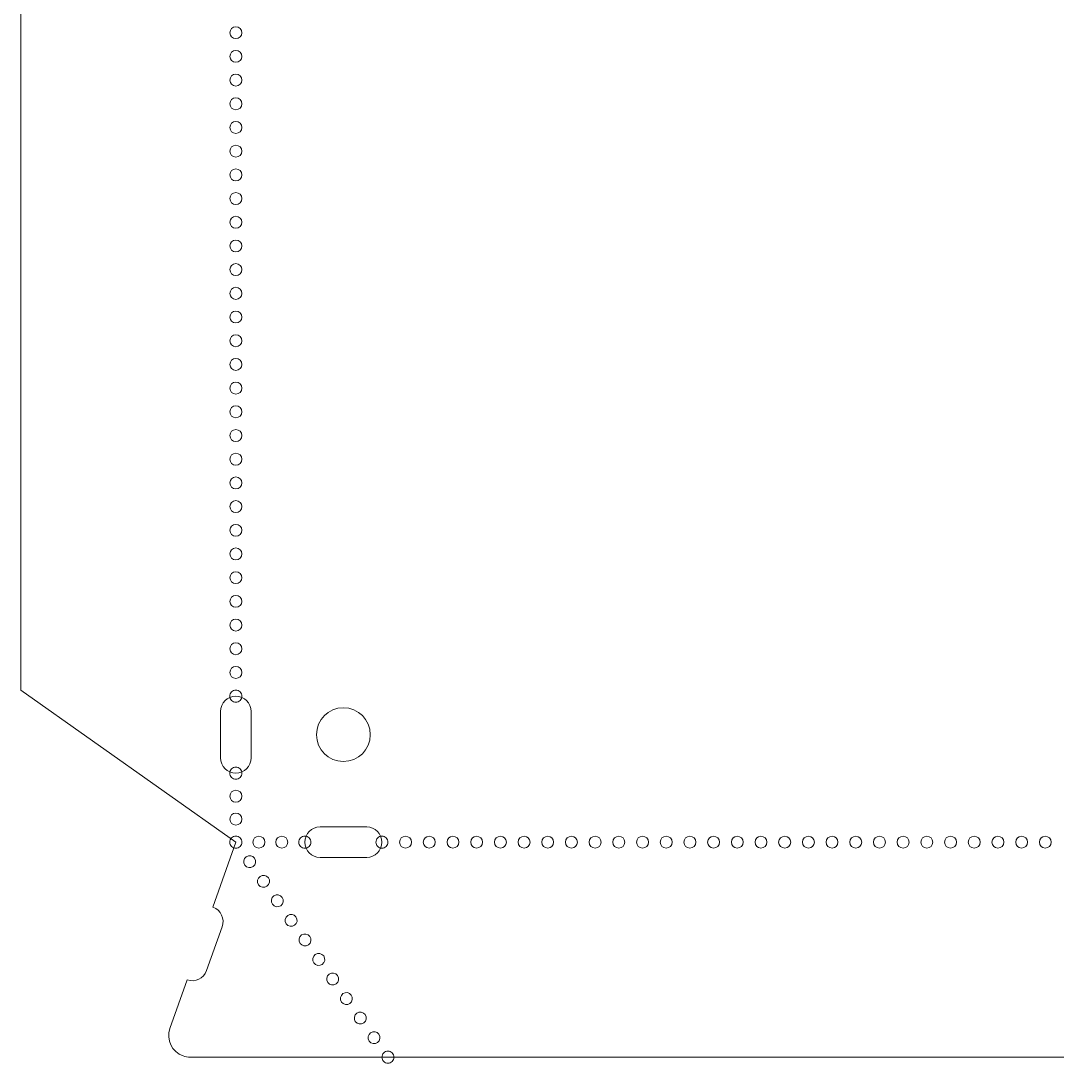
# Model space of a CAD drawing. Header units: inches. Extents: x -17 to 232, y 15 to 264.
# Drawn here: x -15.9 to 106.6, y 15.2 to 138.3 of the extents above; entities that cross this region are included whole.
import ezdxf

# ---------------------------------------------------------------- set-up
doc = ezdxf.new("R2010")
doc.units = ezdxf.units.IN
doc.header["$MEASUREMENT"] = 0
doc.layers.add('Fold cuts', color=7, linetype='Continuous')
doc.layers.add('Outline cut', color=7, linetype='Continuous')

# ---------------------------------------------------------------- blocks, each defined once
blk = doc.blocks.new('block 8')
at = {"layer": 'Outline cut', "lineweight": 0}
blk.add_open_spline([(25.4, 53.97), (25.4, 55.73), (23.98, 57.15), (22.22, 57.15), (20.47, 57.15), (19.05, 55.73), (19.05, 53.97), (19.05, 52.22), (20.47, 50.8), (22.22, 50.8), (23.98, 50.8), (25.4, 52.22), (25.4, 53.97), (25.4, 53.97), (25.4, 53.97), (25.4, 53.97)], degree=3, knots=[0, 0, 0, 0, 1, 1, 1, 2, 2, 2, 3, 3, 3, 4, 4, 4, 5, 5, 5, 5], dxfattribs=at)
blk = doc.blocks.new('block 27')
at = {"layer": 'Outline cut', "lineweight": 0}
blk.add_open_spline([(3.77, 25.01), (4.71, 24.68), (5.74, 25.17), (6.07, 26.11)], degree=3, dxfattribs=at)
blk = doc.blocks.new('block 28')
at = {"layer": 'Outline cut', "lineweight": 0}
blk.add_open_spline([(7.91, 31.29), (8.24, 32.23), (7.75, 33.26), (6.81, 33.59)], degree=3, dxfattribs=at)
blk = doc.blocks.new('block 29')
at = {"layer": 'Outline cut', "lineweight": 0}
blk.add_open_spline([(7.72, 51.23), (7.72, 50.23), (8.53, 49.43), (9.52, 49.43), (10.52, 49.43), (11.33, 50.23), (11.33, 51.23)], degree=3, knots=[0, 0, 0, 0, 1, 1, 1, 2, 2, 2, 2], dxfattribs=at)
blk = doc.blocks.new('block 30')
at = {"layer": 'Outline cut', "lineweight": 0}
blk.add_open_spline([(11.33, 56.72), (11.33, 57.72), (10.52, 58.52), (9.52, 58.52), (8.53, 58.52), (7.72, 57.72), (7.72, 56.72)], degree=3, knots=[0, 0, 0, 0, 1, 1, 1, 2, 2, 2, 2], dxfattribs=at)
blk = doc.blocks.new('block 31')
at = {"layer": 'Outline cut', "lineweight": 0}
blk.add_open_spline([(19.47, 43.08), (18.48, 43.08), (17.68, 42.27), (17.68, 41.27), (17.68, 40.28), (18.48, 39.47), (19.47, 39.47)], degree=3, knots=[0, 0, 0, 0, 1, 1, 1, 2, 2, 2, 2], dxfattribs=at)
blk = doc.blocks.new('block 32')
at = {"layer": 'Outline cut', "lineweight": 0}
blk.add_open_spline([(24.98, 39.47), (25.97, 39.47), (26.77, 40.28), (26.77, 41.27), (26.77, 42.27), (25.97, 43.08), (24.98, 43.08)], degree=3, knots=[0, 0, 0, 0, 1, 1, 1, 2, 2, 2, 2], dxfattribs=at)
blk = doc.blocks.new('block 33')
at = {"layer": 'Outline cut', "lineweight": 0}
blk.add_open_spline([(1.74, 19.26), (1.27, 17.94), (1.97, 16.49), (3.29, 16.02), (3.56, 15.92), (3.85, 15.87), (4.14, 15.87)], degree=3, knots=[0, 0, 0, 0, 1, 1, 1, 2, 2, 2, 2], dxfattribs=at)
blk = doc.blocks.new('block 36')
at = {"layer": 'Outline cut', "lineweight": 0}
blk.add_lwpolyline([(-15.87, 220.16), (-15.87, 59.24)], dxfattribs=at)
blk = doc.blocks.new('block 37')
at = {"layer": 'Outline cut', "lineweight": 0}
blk.add_lwpolyline([(-15.87, 59.24), (9.52, 41.27)], dxfattribs=at)
blk = doc.blocks.new('block 38')
at = {"layer": 'Outline cut', "lineweight": 0}
blk.add_lwpolyline([(27.49, 15.87), (188.41, 15.87)], dxfattribs=at)
blk = doc.blocks.new('block 51')
at = {"layer": 'Outline cut', "lineweight": 0}
blk.add_lwpolyline([(27.49, 15.87), (4.14, 15.87)], dxfattribs=at)
blk = doc.blocks.new('block 53')
at = {"layer": 'Outline cut', "lineweight": 0}
blk.add_lwpolyline([(1.74, 19.26), (3.77, 25.01)], dxfattribs=at)
blk = doc.blocks.new('block 59')
at = {"layer": 'Outline cut', "lineweight": 0}
blk.add_lwpolyline([(6.81, 33.59), (9.52, 41.27)], dxfattribs=at)
blk = doc.blocks.new('block 70')
at = {"layer": 'Outline cut', "lineweight": 0}
blk.add_lwpolyline([(6.07, 26.11), (7.91, 31.29)], dxfattribs=at)
blk = doc.blocks.new('block 71')
at = {"layer": 'Outline cut', "lineweight": 0}
blk.add_lwpolyline([(7.72, 51.23), (7.72, 56.72)], dxfattribs=at)
blk = doc.blocks.new('block 72')
at = {"layer": 'Outline cut', "lineweight": 0}
blk.add_lwpolyline([(11.33, 51.23), (11.33, 56.72)], dxfattribs=at)
blk = doc.blocks.new('block 73')
at = {"layer": 'Outline cut', "lineweight": 0}
blk.add_lwpolyline([(19.47, 43.08), (24.98, 43.08)], dxfattribs=at)
blk = doc.blocks.new('block 74')
at = {"layer": 'Outline cut', "lineweight": 0}
blk.add_lwpolyline([(19.47, 39.47), (24.98, 39.47)], dxfattribs=at)
blk = doc.blocks.new('block 77')
at = {"layer": 'Fold cuts', "lineweight": 0}
for points, knots in [([(10.23, 136.9), (10.23, 136.9), (10.23, 136.9), (10.23, 136.9), (10.23, 137.29), (9.91, 137.61), (9.52, 137.61), (9.14, 137.61), (8.82, 137.29), (8.82, 136.9), (8.82, 136.51), (9.14, 136.2), (9.52, 136.2), (9.91, 136.2), (10.23, 136.51), (10.23, 136.9)], [0, 0, 0, 0, 1, 1, 1, 2, 2, 2, 3, 3, 3, 4, 4, 4, 5, 5, 5, 5]), ([(10.23, 134.1), (10.23, 134.1), (10.23, 134.1), (10.23, 134.1), (10.23, 134.49), (9.91, 134.81), (9.52, 134.81), (9.14, 134.81), (8.82, 134.49), (8.82, 134.1), (8.82, 133.71), (9.14, 133.4), (9.52, 133.4), (9.91, 133.4), (10.23, 133.71), (10.23, 134.1)], [0, 0, 0, 0, 1, 1, 1, 2, 2, 2, 3, 3, 3, 4, 4, 4, 5, 5, 5, 5]), ([(10.23, 131.3), (10.23, 131.3), (10.23, 131.3), (10.23, 131.3), (10.23, 131.69), (9.91, 132.01), (9.52, 132.01), (9.14, 132.01), (8.82, 131.69), (8.82, 131.3), (8.82, 130.91), (9.14, 130.6), (9.52, 130.6), (9.91, 130.6), (10.23, 130.91), (10.23, 131.3)], [0, 0, 0, 0, 1, 1, 1, 2, 2, 2, 3, 3, 3, 4, 4, 4, 5, 5, 5, 5]), ([(10.23, 128.5), (10.23, 128.5), (10.23, 128.5), (10.23, 128.5), (10.23, 128.89), (9.91, 129.21), (9.52, 129.21), (9.14, 129.21), (8.82, 128.89), (8.82, 128.5), (8.82, 128.11), (9.14, 127.8), (9.52, 127.8), (9.91, 127.8), (10.23, 128.11), (10.23, 128.5)], [0, 0, 0, 0, 1, 1, 1, 2, 2, 2, 3, 3, 3, 4, 4, 4, 5, 5, 5, 5]), ([(10.23, 125.7), (10.23, 125.7), (10.23, 125.7), (10.23, 125.7), (10.23, 126.09), (9.91, 126.41), (9.52, 126.41), (9.14, 126.41), (8.82, 126.09), (8.82, 125.7), (8.82, 125.31), (9.14, 125), (9.52, 125), (9.91, 125), (10.23, 125.31), (10.23, 125.7)], [0, 0, 0, 0, 1, 1, 1, 2, 2, 2, 3, 3, 3, 4, 4, 4, 5, 5, 5, 5]), ([(10.23, 122.91), (10.23, 122.91), (10.23, 122.91), (10.23, 122.91), (10.23, 123.29), (9.91, 123.61), (9.52, 123.61), (9.14, 123.61), (8.82, 123.29), (8.82, 122.91), (8.82, 122.52), (9.14, 122.2), (9.52, 122.2), (9.91, 122.2), (10.23, 122.52), (10.23, 122.91)], [0, 0, 0, 0, 1, 1, 1, 2, 2, 2, 3, 3, 3, 4, 4, 4, 5, 5, 5, 5]), ([(10.23, 120.11), (10.23, 120.11), (10.23, 120.11), (10.23, 120.11), (10.23, 120.5), (9.91, 120.81), (9.52, 120.81), (9.14, 120.81), (8.82, 120.5), (8.82, 120.11), (8.82, 119.72), (9.14, 119.4), (9.52, 119.4), (9.91, 119.4), (10.23, 119.72), (10.23, 120.11)], [0, 0, 0, 0, 1, 1, 1, 2, 2, 2, 3, 3, 3, 4, 4, 4, 5, 5, 5, 5]), ([(10.23, 117.31), (10.23, 117.31), (10.23, 117.31), (10.23, 117.31), (10.23, 117.7), (9.91, 118.01), (9.52, 118.01), (9.14, 118.01), (8.82, 117.7), (8.82, 117.31), (8.82, 116.92), (9.14, 116.6), (9.52, 116.6), (9.91, 116.6), (10.23, 116.92), (10.23, 117.31)], [0, 0, 0, 0, 1, 1, 1, 2, 2, 2, 3, 3, 3, 4, 4, 4, 5, 5, 5, 5]), ([(10.23, 114.51), (10.23, 114.51), (10.23, 114.51), (10.23, 114.51), (10.23, 114.9), (9.91, 115.21), (9.52, 115.21), (9.14, 115.21), (8.82, 114.9), (8.82, 114.51), (8.82, 114.12), (9.14, 113.8), (9.52, 113.8), (9.91, 113.8), (10.23, 114.12), (10.23, 114.51)], [0, 0, 0, 0, 1, 1, 1, 2, 2, 2, 3, 3, 3, 4, 4, 4, 5, 5, 5, 5]), ([(10.23, 111.71), (10.23, 111.71), (10.23, 111.71), (10.23, 111.71), (10.23, 112.1), (9.91, 112.41), (9.52, 112.41), (9.14, 112.41), (8.82, 112.1), (8.82, 111.71), (8.82, 111.32), (9.14, 111), (9.52, 111), (9.91, 111), (10.23, 111.32), (10.23, 111.71)], [0, 0, 0, 0, 1, 1, 1, 2, 2, 2, 3, 3, 3, 4, 4, 4, 5, 5, 5, 5]), ([(10.23, 108.91), (10.23, 108.91), (10.23, 108.91), (10.23, 108.91), (10.23, 109.3), (9.91, 109.62), (9.52, 109.62), (9.14, 109.62), (8.82, 109.3), (8.82, 108.91), (8.82, 108.52), (9.14, 108.2), (9.52, 108.2), (9.91, 108.2), (10.23, 108.52), (10.23, 108.91)], [0, 0, 0, 0, 1, 1, 1, 2, 2, 2, 3, 3, 3, 4, 4, 4, 5, 5, 5, 5]), ([(10.23, 106.11), (10.23, 106.11), (10.23, 106.11), (10.23, 106.11), (10.23, 106.5), (9.91, 106.82), (9.52, 106.82), (9.14, 106.82), (8.82, 106.5), (8.82, 106.11), (8.82, 105.72), (9.14, 105.4), (9.52, 105.4), (9.91, 105.4), (10.23, 105.72), (10.23, 106.11)], [0, 0, 0, 0, 1, 1, 1, 2, 2, 2, 3, 3, 3, 4, 4, 4, 5, 5, 5, 5]), ([(10.23, 103.31), (10.23, 103.31), (10.23, 103.31), (10.23, 103.31), (10.23, 103.7), (9.91, 104.02), (9.52, 104.02), (9.14, 104.02), (8.82, 103.7), (8.82, 103.31), (8.82, 102.92), (9.14, 102.61), (9.52, 102.61), (9.91, 102.61), (10.23, 102.92), (10.23, 103.31)], [0, 0, 0, 0, 1, 1, 1, 2, 2, 2, 3, 3, 3, 4, 4, 4, 5, 5, 5, 5]), ([(10.23, 100.51), (10.23, 100.51), (10.23, 100.51), (10.23, 100.51), (10.23, 100.9), (9.91, 101.22), (9.52, 101.22), (9.14, 101.22), (8.82, 100.9), (8.82, 100.51), (8.82, 100.12), (9.14, 99.81), (9.52, 99.81), (9.91, 99.81), (10.23, 100.12), (10.23, 100.51)], [0, 0, 0, 0, 1, 1, 1, 2, 2, 2, 3, 3, 3, 4, 4, 4, 5, 5, 5, 5]), ([(10.23, 97.71), (10.23, 97.71), (10.23, 97.71), (10.23, 97.71), (10.23, 98.1), (9.91, 98.42), (9.52, 98.42), (9.14, 98.42), (8.82, 98.1), (8.82, 97.71), (8.82, 97.32), (9.14, 97.01), (9.52, 97.01), (9.91, 97.01), (10.23, 97.32), (10.23, 97.71)], [0, 0, 0, 0, 1, 1, 1, 2, 2, 2, 3, 3, 3, 4, 4, 4, 5, 5, 5, 5]), ([(10.23, 94.91), (10.23, 94.91), (10.23, 94.91), (10.23, 94.91), (10.23, 95.3), (9.91, 95.62), (9.52, 95.62), (9.14, 95.62), (8.82, 95.3), (8.82, 94.91), (8.82, 94.52), (9.14, 94.21), (9.52, 94.21), (9.91, 94.21), (10.23, 94.52), (10.23, 94.91)], [0, 0, 0, 0, 1, 1, 1, 2, 2, 2, 3, 3, 3, 4, 4, 4, 5, 5, 5, 5]), ([(10.23, 92.11), (10.23, 92.11), (10.23, 92.11), (10.23, 92.11), (10.23, 92.5), (9.91, 92.82), (9.52, 92.82), (9.14, 92.82), (8.82, 92.5), (8.82, 92.11), (8.82, 91.72), (9.14, 91.41), (9.52, 91.41), (9.91, 91.41), (10.23, 91.72), (10.23, 92.11)], [0, 0, 0, 0, 1, 1, 1, 2, 2, 2, 3, 3, 3, 4, 4, 4, 5, 5, 5, 5]), ([(10.23, 89.32), (10.23, 89.32), (10.23, 89.32), (10.23, 89.32), (10.23, 89.71), (9.91, 90.02), (9.52, 90.02), (9.14, 90.02), (8.82, 89.71), (8.82, 89.32), (8.82, 88.93), (9.14, 88.61), (9.52, 88.61), (9.91, 88.61), (10.23, 88.93), (10.23, 89.32)], [0, 0, 0, 0, 1, 1, 1, 2, 2, 2, 3, 3, 3, 4, 4, 4, 5, 5, 5, 5]), ([(10.23, 86.52), (10.23, 86.52), (10.23, 86.52), (10.23, 86.52), (10.23, 86.91), (9.91, 87.22), (9.52, 87.22), (9.14, 87.22), (8.82, 86.91), (8.82, 86.52), (8.82, 86.13), (9.14, 85.81), (9.52, 85.81), (9.91, 85.81), (10.23, 86.13), (10.23, 86.52)], [0, 0, 0, 0, 1, 1, 1, 2, 2, 2, 3, 3, 3, 4, 4, 4, 5, 5, 5, 5]), ([(10.23, 83.72), (10.23, 83.72), (10.23, 83.72), (10.23, 83.72), (10.23, 84.11), (9.91, 84.42), (9.52, 84.42), (9.14, 84.42), (8.82, 84.11), (8.82, 83.72), (8.82, 83.33), (9.14, 83.01), (9.52, 83.01), (9.91, 83.01), (10.23, 83.33), (10.23, 83.72)], [0, 0, 0, 0, 1, 1, 1, 2, 2, 2, 3, 3, 3, 4, 4, 4, 5, 5, 5, 5]), ([(10.23, 80.92), (10.23, 80.92), (10.23, 80.92), (10.23, 80.92), (10.23, 81.31), (9.91, 81.62), (9.52, 81.62), (9.14, 81.62), (8.82, 81.31), (8.82, 80.92), (8.82, 80.53), (9.14, 80.21), (9.52, 80.21), (9.91, 80.21), (10.23, 80.53), (10.23, 80.92)], [0, 0, 0, 0, 1, 1, 1, 2, 2, 2, 3, 3, 3, 4, 4, 4, 5, 5, 5, 5]), ([(10.23, 78.12), (10.23, 78.12), (10.23, 78.12), (10.23, 78.12), (10.23, 78.51), (9.91, 78.82), (9.52, 78.82), (9.14, 78.82), (8.82, 78.51), (8.82, 78.12), (8.82, 77.73), (9.14, 77.41), (9.52, 77.41), (9.91, 77.41), (10.23, 77.73), (10.23, 78.12)], [0, 0, 0, 0, 1, 1, 1, 2, 2, 2, 3, 3, 3, 4, 4, 4, 5, 5, 5, 5]), ([(10.23, 75.32), (10.23, 75.32), (10.23, 75.32), (10.23, 75.32), (10.23, 75.71), (9.91, 76.03), (9.52, 76.03), (9.14, 76.03), (8.82, 75.71), (8.82, 75.32), (8.82, 74.93), (9.14, 74.61), (9.52, 74.61), (9.91, 74.61), (10.23, 74.93), (10.23, 75.32)], [0, 0, 0, 0, 1, 1, 1, 2, 2, 2, 3, 3, 3, 4, 4, 4, 5, 5, 5, 5]), ([(10.23, 72.52), (10.23, 72.52), (10.23, 72.52), (10.23, 72.52), (10.23, 72.91), (9.91, 73.23), (9.52, 73.23), (9.14, 73.23), (8.82, 72.91), (8.82, 72.52), (8.82, 72.13), (9.14, 71.82), (9.52, 71.82), (9.91, 71.82), (10.23, 72.13), (10.23, 72.52)], [0, 0, 0, 0, 1, 1, 1, 2, 2, 2, 3, 3, 3, 4, 4, 4, 5, 5, 5, 5]), ([(10.23, 69.72), (10.23, 69.72), (10.23, 69.72), (10.23, 69.72), (10.23, 70.11), (9.91, 70.43), (9.52, 70.43), (9.14, 70.43), (8.82, 70.11), (8.82, 69.72), (8.82, 69.33), (9.14, 69.02), (9.52, 69.02), (9.91, 69.02), (10.23, 69.33), (10.23, 69.72)], [0, 0, 0, 0, 1, 1, 1, 2, 2, 2, 3, 3, 3, 4, 4, 4, 5, 5, 5, 5]), ([(10.23, 66.92), (10.23, 66.92), (10.23, 66.92), (10.23, 66.92), (10.23, 67.31), (9.91, 67.63), (9.52, 67.63), (9.14, 67.63), (8.82, 67.31), (8.82, 66.92), (8.82, 66.53), (9.14, 66.22), (9.52, 66.22), (9.91, 66.22), (10.23, 66.53), (10.23, 66.92)], [0, 0, 0, 0, 1, 1, 1, 2, 2, 2, 3, 3, 3, 4, 4, 4, 5, 5, 5, 5]), ([(10.23, 64.12), (10.23, 64.12), (10.23, 64.12), (10.23, 64.12), (10.23, 64.51), (9.91, 64.83), (9.52, 64.83), (9.14, 64.83), (8.82, 64.51), (8.82, 64.12), (8.82, 63.73), (9.14, 63.42), (9.52, 63.42), (9.91, 63.42), (10.23, 63.73), (10.23, 64.12)], [0, 0, 0, 0, 1, 1, 1, 2, 2, 2, 3, 3, 3, 4, 4, 4, 5, 5, 5, 5]), ([(10.23, 61.32), (10.23, 61.32), (10.23, 61.32), (10.23, 61.32), (10.23, 61.71), (9.91, 62.03), (9.52, 62.03), (9.14, 62.03), (8.82, 61.71), (8.82, 61.32), (8.82, 60.93), (9.14, 60.62), (9.52, 60.62), (9.91, 60.62), (10.23, 60.93), (10.23, 61.32)], [0, 0, 0, 0, 1, 1, 1, 2, 2, 2, 3, 3, 3, 4, 4, 4, 5, 5, 5, 5]), ([(9.52, 57.82), (9.71, 57.82), (9.89, 57.89), (10.02, 58.03), (10.16, 58.16), (10.23, 58.34), (10.23, 58.52), (10.23, 58.71), (10.16, 58.89), (10.02, 59.02), (9.89, 59.16), (9.71, 59.23), (9.52, 59.23), (9.34, 59.23), (9.16, 59.16), (9.03, 59.02), (8.89, 58.89), (8.82, 58.71), (8.82, 58.52), (8.82, 58.34), (8.89, 58.16), (9.03, 58.03), (9.16, 57.89), (9.34, 57.82), (9.52, 57.82)], [0, 0, 0, 0, 1, 1, 1, 2, 2, 2, 3, 3, 3, 4, 4, 4, 5, 5, 5, 6, 6, 6, 7, 7, 7, 8, 8, 8, 8]), ([(9.52, 48.72), (9.71, 48.72), (9.89, 48.79), (10.02, 48.93), (10.16, 49.06), (10.23, 49.24), (10.23, 49.43), (10.23, 49.61), (10.16, 49.79), (10.02, 49.92), (9.89, 50.06), (9.71, 50.13), (9.52, 50.13), (9.34, 50.13), (9.16, 50.06), (9.03, 49.92), (8.89, 49.79), (8.82, 49.61), (8.82, 49.43), (8.82, 49.24), (8.89, 49.06), (9.03, 48.93), (9.16, 48.79), (9.34, 48.72), (9.52, 48.72)], [0, 0, 0, 0, 1, 1, 1, 2, 2, 2, 3, 3, 3, 4, 4, 4, 5, 5, 5, 6, 6, 6, 7, 7, 7, 8, 8, 8, 8]), ([(10.23, 46.71), (10.23, 46.71), (10.23, 46.71), (10.23, 46.71), (10.23, 47.1), (9.91, 47.41), (9.52, 47.41), (9.14, 47.41), (8.82, 47.1), (8.82, 46.71), (8.82, 46.32), (9.14, 46), (9.52, 46), (9.91, 46), (10.23, 46.32), (10.23, 46.71)], [0, 0, 0, 0, 1, 1, 1, 2, 2, 2, 3, 3, 3, 4, 4, 4, 5, 5, 5, 5]), ([(10.23, 43.99), (10.23, 43.99), (10.23, 43.99), (10.23, 43.99), (10.23, 44.38), (9.91, 44.7), (9.52, 44.7), (9.14, 44.7), (8.82, 44.38), (8.82, 43.99), (8.82, 43.6), (9.14, 43.29), (9.52, 43.29), (9.91, 43.29), (10.23, 43.6), (10.23, 43.99)], [0, 0, 0, 0, 1, 1, 1, 2, 2, 2, 3, 3, 3, 4, 4, 4, 5, 5, 5, 5]), ([(9.52, 40.57), (9.71, 40.57), (9.89, 40.64), (10.02, 40.78), (10.16, 40.91), (10.23, 41.09), (10.23, 41.27), (10.23, 41.46), (10.16, 41.64), (10.02, 41.77), (9.89, 41.91), (9.71, 41.98), (9.52, 41.98), (9.34, 41.98), (9.16, 41.91), (9.03, 41.77), (8.89, 41.64), (8.82, 41.46), (8.82, 41.27), (8.82, 41.09), (8.89, 40.91), (9.03, 40.78), (9.16, 40.64), (9.34, 40.57), (9.52, 40.57)], [0, 0, 0, 0, 1, 1, 1, 2, 2, 2, 3, 3, 3, 4, 4, 4, 5, 5, 5, 6, 6, 6, 7, 7, 7, 8, 8, 8, 8]), ([(12.24, 40.57), (12.24, 40.57), (12.24, 40.57), (12.24, 40.57), (12.63, 40.57), (12.95, 40.89), (12.95, 41.27), (12.95, 41.66), (12.63, 41.98), (12.24, 41.98), (11.85, 41.98), (11.54, 41.66), (11.54, 41.27), (11.54, 40.89), (11.85, 40.57), (12.24, 40.57)], [0, 0, 0, 0, 1, 1, 1, 2, 2, 2, 3, 3, 3, 4, 4, 4, 5, 5, 5, 5]), ([(14.96, 40.57), (14.96, 40.57), (14.96, 40.57), (14.96, 40.57), (15.35, 40.57), (15.66, 40.89), (15.66, 41.27), (15.66, 41.66), (15.35, 41.98), (14.96, 41.98), (14.57, 41.98), (14.25, 41.66), (14.25, 41.27), (14.25, 40.89), (14.57, 40.57), (14.96, 40.57)], [0, 0, 0, 0, 1, 1, 1, 2, 2, 2, 3, 3, 3, 4, 4, 4, 5, 5, 5, 5]), ([(17.68, 40.57), (17.86, 40.57), (18.04, 40.64), (18.17, 40.78), (18.31, 40.91), (18.38, 41.09), (18.38, 41.27), (18.38, 41.46), (18.31, 41.64), (18.17, 41.77), (18.04, 41.91), (17.86, 41.98), (17.68, 41.98), (17.49, 41.98), (17.31, 41.91), (17.18, 41.77), (17.04, 41.64), (16.97, 41.46), (16.97, 41.27), (16.97, 41.09), (17.04, 40.91), (17.18, 40.78), (17.31, 40.64), (17.49, 40.57), (17.68, 40.57)], [0, 0, 0, 0, 1, 1, 1, 2, 2, 2, 3, 3, 3, 4, 4, 4, 5, 5, 5, 6, 6, 6, 7, 7, 7, 8, 8, 8, 8]), ([(26.77, 40.57), (26.96, 40.57), (27.14, 40.64), (27.27, 40.78), (27.41, 40.91), (27.48, 41.09), (27.48, 41.27), (27.48, 41.46), (27.41, 41.64), (27.27, 41.77), (27.14, 41.91), (26.96, 41.98), (26.77, 41.98), (26.59, 41.98), (26.41, 41.91), (26.28, 41.77), (26.14, 41.64), (26.07, 41.46), (26.07, 41.27), (26.07, 41.09), (26.14, 40.91), (26.28, 40.78), (26.41, 40.64), (26.59, 40.57), (26.77, 40.57)], [0, 0, 0, 0, 1, 1, 1, 2, 2, 2, 3, 3, 3, 4, 4, 4, 5, 5, 5, 6, 6, 6, 7, 7, 7, 8, 8, 8, 8]), ([(29.57, 40.57), (29.57, 40.57), (29.57, 40.57), (29.57, 40.57), (29.96, 40.57), (30.28, 40.89), (30.28, 41.27), (30.28, 41.66), (29.96, 41.98), (29.57, 41.98), (29.18, 41.98), (28.87, 41.66), (28.87, 41.27), (28.87, 40.89), (29.18, 40.57), (29.57, 40.57)], [0, 0, 0, 0, 1, 1, 1, 2, 2, 2, 3, 3, 3, 4, 4, 4, 5, 5, 5, 5]), ([(32.37, 40.57), (32.37, 40.57), (32.37, 40.57), (32.37, 40.57), (32.76, 40.57), (33.08, 40.89), (33.08, 41.27), (33.08, 41.66), (32.76, 41.98), (32.37, 41.98), (31.98, 41.98), (31.67, 41.66), (31.67, 41.27), (31.67, 40.89), (31.98, 40.57), (32.37, 40.57)], [0, 0, 0, 0, 1, 1, 1, 2, 2, 2, 3, 3, 3, 4, 4, 4, 5, 5, 5, 5]), ([(35.17, 40.57), (35.17, 40.57), (35.17, 40.57), (35.17, 40.57), (35.56, 40.57), (35.88, 40.89), (35.88, 41.27), (35.88, 41.66), (35.56, 41.98), (35.17, 41.98), (34.78, 41.98), (34.47, 41.66), (34.47, 41.27), (34.47, 40.89), (34.78, 40.57), (35.17, 40.57)], [0, 0, 0, 0, 1, 1, 1, 2, 2, 2, 3, 3, 3, 4, 4, 4, 5, 5, 5, 5]), ([(37.97, 40.57), (37.97, 40.57), (37.97, 40.57), (37.97, 40.57), (38.36, 40.57), (38.68, 40.89), (38.68, 41.27), (38.68, 41.66), (38.36, 41.98), (37.97, 41.98), (37.58, 41.98), (37.27, 41.66), (37.27, 41.27), (37.27, 40.89), (37.58, 40.57), (37.97, 40.57)], [0, 0, 0, 0, 1, 1, 1, 2, 2, 2, 3, 3, 3, 4, 4, 4, 5, 5, 5, 5]), ([(40.77, 40.57), (40.77, 40.57), (40.77, 40.57), (40.77, 40.57), (41.16, 40.57), (41.48, 40.89), (41.48, 41.27), (41.48, 41.66), (41.16, 41.98), (40.77, 41.98), (40.38, 41.98), (40.07, 41.66), (40.07, 41.27), (40.07, 40.89), (40.38, 40.57), (40.77, 40.57)], [0, 0, 0, 0, 1, 1, 1, 2, 2, 2, 3, 3, 3, 4, 4, 4, 5, 5, 5, 5]), ([(43.57, 40.57), (43.57, 40.57), (43.57, 40.57), (43.57, 40.57), (43.96, 40.57), (44.28, 40.89), (44.28, 41.27), (44.28, 41.66), (43.96, 41.98), (43.57, 41.98), (43.18, 41.98), (42.86, 41.66), (42.86, 41.27), (42.86, 40.89), (43.18, 40.57), (43.57, 40.57)], [0, 0, 0, 0, 1, 1, 1, 2, 2, 2, 3, 3, 3, 4, 4, 4, 5, 5, 5, 5]), ([(46.37, 40.57), (46.37, 40.57), (46.37, 40.57), (46.37, 40.57), (46.76, 40.57), (47.07, 40.89), (47.07, 41.27), (47.07, 41.66), (46.76, 41.98), (46.37, 41.98), (45.98, 41.98), (45.66, 41.66), (45.66, 41.27), (45.66, 40.89), (45.98, 40.57), (46.37, 40.57)], [0, 0, 0, 0, 1, 1, 1, 2, 2, 2, 3, 3, 3, 4, 4, 4, 5, 5, 5, 5]), ([(49.17, 40.57), (49.17, 40.57), (49.17, 40.57), (49.17, 40.57), (49.56, 40.57), (49.87, 40.89), (49.87, 41.27), (49.87, 41.66), (49.56, 41.98), (49.17, 41.98), (48.78, 41.98), (48.46, 41.66), (48.46, 41.27), (48.46, 40.89), (48.78, 40.57), (49.17, 40.57)], [0, 0, 0, 0, 1, 1, 1, 2, 2, 2, 3, 3, 3, 4, 4, 4, 5, 5, 5, 5]), ([(51.97, 40.57), (51.97, 40.57), (51.97, 40.57), (51.97, 40.57), (52.36, 40.57), (52.67, 40.89), (52.67, 41.27), (52.67, 41.66), (52.36, 41.98), (51.97, 41.98), (51.58, 41.98), (51.26, 41.66), (51.26, 41.27), (51.26, 40.89), (51.58, 40.57), (51.97, 40.57)], [0, 0, 0, 0, 1, 1, 1, 2, 2, 2, 3, 3, 3, 4, 4, 4, 5, 5, 5, 5]), ([(54.77, 40.57), (54.77, 40.57), (54.77, 40.57), (54.77, 40.57), (55.16, 40.57), (55.47, 40.89), (55.47, 41.27), (55.47, 41.66), (55.16, 41.98), (54.77, 41.98), (54.38, 41.98), (54.06, 41.66), (54.06, 41.27), (54.06, 40.89), (54.38, 40.57), (54.77, 40.57)], [0, 0, 0, 0, 1, 1, 1, 2, 2, 2, 3, 3, 3, 4, 4, 4, 5, 5, 5, 5]), ([(57.57, 40.57), (57.57, 40.57), (57.57, 40.57), (57.57, 40.57), (57.96, 40.57), (58.27, 40.89), (58.27, 41.27), (58.27, 41.66), (57.96, 41.98), (57.57, 41.98), (57.18, 41.98), (56.86, 41.66), (56.86, 41.27), (56.86, 40.89), (57.18, 40.57), (57.57, 40.57)], [0, 0, 0, 0, 1, 1, 1, 2, 2, 2, 3, 3, 3, 4, 4, 4, 5, 5, 5, 5]), ([(60.36, 40.57), (60.36, 40.57), (60.36, 40.57), (60.36, 40.57), (60.75, 40.57), (61.07, 40.89), (61.07, 41.27), (61.07, 41.66), (60.75, 41.98), (60.36, 41.98), (59.97, 41.98), (59.66, 41.66), (59.66, 41.27), (59.66, 40.89), (59.97, 40.57), (60.36, 40.57)], [0, 0, 0, 0, 1, 1, 1, 2, 2, 2, 3, 3, 3, 4, 4, 4, 5, 5, 5, 5]), ([(63.16, 40.57), (63.16, 40.57), (63.16, 40.57), (63.16, 40.57), (63.55, 40.57), (63.87, 40.89), (63.87, 41.27), (63.87, 41.66), (63.55, 41.98), (63.16, 41.98), (62.77, 41.98), (62.46, 41.66), (62.46, 41.27), (62.46, 40.89), (62.77, 40.57), (63.16, 40.57)], [0, 0, 0, 0, 1, 1, 1, 2, 2, 2, 3, 3, 3, 4, 4, 4, 5, 5, 5, 5]), ([(65.96, 40.57), (65.96, 40.57), (65.96, 40.57), (65.96, 40.57), (66.35, 40.57), (66.67, 40.89), (66.67, 41.27), (66.67, 41.66), (66.35, 41.98), (65.96, 41.98), (65.57, 41.98), (65.26, 41.66), (65.26, 41.27), (65.26, 40.89), (65.57, 40.57), (65.96, 40.57)], [0, 0, 0, 0, 1, 1, 1, 2, 2, 2, 3, 3, 3, 4, 4, 4, 5, 5, 5, 5]), ([(68.76, 40.57), (68.76, 40.57), (68.76, 40.57), (68.76, 40.57), (69.15, 40.57), (69.47, 40.89), (69.47, 41.27), (69.47, 41.66), (69.15, 41.98), (68.76, 41.98), (68.37, 41.98), (68.06, 41.66), (68.06, 41.27), (68.06, 40.89), (68.37, 40.57), (68.76, 40.57)], [0, 0, 0, 0, 1, 1, 1, 2, 2, 2, 3, 3, 3, 4, 4, 4, 5, 5, 5, 5]), ([(71.56, 40.57), (71.56, 40.57), (71.56, 40.57), (71.56, 40.57), (71.95, 40.57), (72.27, 40.89), (72.27, 41.27), (72.27, 41.66), (71.95, 41.98), (71.56, 41.98), (71.17, 41.98), (70.86, 41.66), (70.86, 41.27), (70.86, 40.89), (71.17, 40.57), (71.56, 40.57)], [0, 0, 0, 0, 1, 1, 1, 2, 2, 2, 3, 3, 3, 4, 4, 4, 5, 5, 5, 5]), ([(74.36, 40.57), (74.36, 40.57), (74.36, 40.57), (74.36, 40.57), (74.75, 40.57), (75.07, 40.89), (75.07, 41.27), (75.07, 41.66), (74.75, 41.98), (74.36, 41.98), (73.97, 41.98), (73.65, 41.66), (73.65, 41.27), (73.65, 40.89), (73.97, 40.57), (74.36, 40.57)], [0, 0, 0, 0, 1, 1, 1, 2, 2, 2, 3, 3, 3, 4, 4, 4, 5, 5, 5, 5]), ([(77.16, 40.57), (77.16, 40.57), (77.16, 40.57), (77.16, 40.57), (77.55, 40.57), (77.87, 40.89), (77.87, 41.27), (77.87, 41.66), (77.55, 41.98), (77.16, 41.98), (76.77, 41.98), (76.45, 41.66), (76.45, 41.27), (76.45, 40.89), (76.77, 40.57), (77.16, 40.57)], [0, 0, 0, 0, 1, 1, 1, 2, 2, 2, 3, 3, 3, 4, 4, 4, 5, 5, 5, 5]), ([(79.96, 40.57), (79.96, 40.57), (79.96, 40.57), (79.96, 40.57), (80.35, 40.57), (80.66, 40.89), (80.66, 41.27), (80.66, 41.66), (80.35, 41.98), (79.96, 41.98), (79.57, 41.98), (79.25, 41.66), (79.25, 41.27), (79.25, 40.89), (79.57, 40.57), (79.96, 40.57)], [0, 0, 0, 0, 1, 1, 1, 2, 2, 2, 3, 3, 3, 4, 4, 4, 5, 5, 5, 5]), ([(82.76, 40.57), (82.76, 40.57), (82.76, 40.57), (82.76, 40.57), (83.15, 40.57), (83.46, 40.89), (83.46, 41.27), (83.46, 41.66), (83.15, 41.98), (82.76, 41.98), (82.37, 41.98), (82.05, 41.66), (82.05, 41.27), (82.05, 40.89), (82.37, 40.57), (82.76, 40.57)], [0, 0, 0, 0, 1, 1, 1, 2, 2, 2, 3, 3, 3, 4, 4, 4, 5, 5, 5, 5]), ([(85.56, 40.57), (85.56, 40.57), (85.56, 40.57), (85.56, 40.57), (85.95, 40.57), (86.26, 40.89), (86.26, 41.27), (86.26, 41.66), (85.95, 41.98), (85.56, 41.98), (85.17, 41.98), (84.85, 41.66), (84.85, 41.27), (84.85, 40.89), (85.17, 40.57), (85.56, 40.57)], [0, 0, 0, 0, 1, 1, 1, 2, 2, 2, 3, 3, 3, 4, 4, 4, 5, 5, 5, 5]), ([(88.36, 40.57), (88.36, 40.57), (88.36, 40.57), (88.36, 40.57), (88.75, 40.57), (89.06, 40.89), (89.06, 41.27), (89.06, 41.66), (88.75, 41.98), (88.36, 41.98), (87.97, 41.98), (87.65, 41.66), (87.65, 41.27), (87.65, 40.89), (87.97, 40.57), (88.36, 40.57)], [0, 0, 0, 0, 1, 1, 1, 2, 2, 2, 3, 3, 3, 4, 4, 4, 5, 5, 5, 5]), ([(91.16, 40.57), (91.16, 40.57), (91.16, 40.57), (91.16, 40.57), (91.54, 40.57), (91.86, 40.89), (91.86, 41.27), (91.86, 41.66), (91.54, 41.98), (91.16, 41.98), (90.77, 41.98), (90.45, 41.66), (90.45, 41.27), (90.45, 40.89), (90.77, 40.57), (91.16, 40.57)], [0, 0, 0, 0, 1, 1, 1, 2, 2, 2, 3, 3, 3, 4, 4, 4, 5, 5, 5, 5]), ([(93.95, 40.57), (93.95, 40.57), (93.95, 40.57), (93.95, 40.57), (94.34, 40.57), (94.66, 40.89), (94.66, 41.27), (94.66, 41.66), (94.34, 41.98), (93.95, 41.98), (93.56, 41.98), (93.25, 41.66), (93.25, 41.27), (93.25, 40.89), (93.56, 40.57), (93.95, 40.57)], [0, 0, 0, 0, 1, 1, 1, 2, 2, 2, 3, 3, 3, 4, 4, 4, 5, 5, 5, 5]), ([(96.75, 40.57), (96.75, 40.57), (96.75, 40.57), (96.75, 40.57), (97.14, 40.57), (97.46, 40.89), (97.46, 41.27), (97.46, 41.66), (97.14, 41.98), (96.75, 41.98), (96.36, 41.98), (96.05, 41.66), (96.05, 41.27), (96.05, 40.89), (96.36, 40.57), (96.75, 40.57)], [0, 0, 0, 0, 1, 1, 1, 2, 2, 2, 3, 3, 3, 4, 4, 4, 5, 5, 5, 5]), ([(99.55, 40.57), (99.55, 40.57), (99.55, 40.57), (99.55, 40.57), (99.94, 40.57), (100.26, 40.89), (100.26, 41.27), (100.26, 41.66), (99.94, 41.98), (99.55, 41.98), (99.16, 41.98), (98.85, 41.66), (98.85, 41.27), (98.85, 40.89), (99.16, 40.57), (99.55, 40.57)], [0, 0, 0, 0, 1, 1, 1, 2, 2, 2, 3, 3, 3, 4, 4, 4, 5, 5, 5, 5]), ([(102.35, 40.57), (102.35, 40.57), (102.35, 40.57), (102.35, 40.57), (102.74, 40.57), (103.06, 40.89), (103.06, 41.27), (103.06, 41.66), (102.74, 41.98), (102.35, 41.98), (101.96, 41.98), (101.65, 41.66), (101.65, 41.27), (101.65, 40.89), (101.96, 40.57), (102.35, 40.57)], [0, 0, 0, 0, 1, 1, 1, 2, 2, 2, 3, 3, 3, 4, 4, 4, 5, 5, 5, 5]), ([(105.15, 40.57), (105.15, 40.57), (105.15, 40.57), (105.15, 40.57), (105.54, 40.57), (105.86, 40.89), (105.86, 41.27), (105.86, 41.66), (105.54, 41.98), (105.15, 41.98), (104.76, 41.98), (104.45, 41.66), (104.45, 41.27), (104.45, 40.89), (104.76, 40.57), (105.15, 40.57)], [0, 0, 0, 0, 1, 1, 1, 2, 2, 2, 3, 3, 3, 4, 4, 4, 5, 5, 5, 5]), ([(10.58, 38.56), (10.58, 38.56), (10.58, 38.56), (10.58, 38.56), (10.81, 38.24), (11.25, 38.16), (11.57, 38.39), (11.88, 38.61), (11.96, 39.05), (11.73, 39.37), (11.51, 39.69), (11.07, 39.77), (10.75, 39.54), (10.43, 39.32), (10.36, 38.88), (10.58, 38.56)], [0, 0, 0, 0, 1, 1, 1, 2, 2, 2, 3, 3, 3, 4, 4, 4, 5, 5, 5, 5]), ([(12.21, 36.25), (12.21, 36.25), (12.21, 36.25), (12.21, 36.25), (12.44, 35.93), (12.88, 35.86), (13.2, 36.08), (13.52, 36.31), (13.59, 36.75), (13.37, 37.06), (13.14, 37.38), (12.7, 37.46), (12.38, 37.23), (12.07, 37.01), (11.99, 36.57), (12.21, 36.25)], [0, 0, 0, 0, 1, 1, 1, 2, 2, 2, 3, 3, 3, 4, 4, 4, 5, 5, 5, 5]), ([(13.85, 33.94), (13.85, 33.94), (13.85, 33.94), (13.85, 33.94), (14.07, 33.62), (14.51, 33.55), (14.83, 33.77), (15.15, 34), (15.22, 34.44), (15, 34.75), (14.77, 35.07), (14.33, 35.15), (14.02, 34.92), (13.7, 34.7), (13.62, 34.26), (13.85, 33.94)], [0, 0, 0, 0, 1, 1, 1, 2, 2, 2, 3, 3, 3, 4, 4, 4, 5, 5, 5, 5]), ([(15.48, 31.63), (15.48, 31.63), (15.48, 31.63), (15.48, 31.63), (15.7, 31.31), (16.15, 31.24), (16.46, 31.46), (16.78, 31.69), (16.86, 32.13), (16.63, 32.45), (16.41, 32.76), (15.97, 32.84), (15.65, 32.61), (15.33, 32.39), (15.26, 31.95), (15.48, 31.63)], [0, 0, 0, 0, 1, 1, 1, 2, 2, 2, 3, 3, 3, 4, 4, 4, 5, 5, 5, 5]), ([(17.11, 29.32), (17.11, 29.32), (17.11, 29.32), (17.11, 29.32), (17.34, 29), (17.78, 28.93), (18.1, 29.15), (18.41, 29.38), (18.49, 29.82), (18.27, 30.14), (18.04, 30.45), (17.6, 30.53), (17.28, 30.31), (16.96, 30.08), (16.89, 29.64), (17.11, 29.32)], [0, 0, 0, 0, 1, 1, 1, 2, 2, 2, 3, 3, 3, 4, 4, 4, 5, 5, 5, 5]), ([(18.75, 27.01), (18.75, 27.01), (18.75, 27.01), (18.75, 27.01), (18.97, 26.69), (19.41, 26.62), (19.73, 26.84), (20.05, 27.07), (20.12, 27.51), (19.9, 27.83), (19.67, 28.15), (19.23, 28.22), (18.91, 28), (18.6, 27.77), (18.52, 27.33), (18.75, 27.01)], [0, 0, 0, 0, 1, 1, 1, 2, 2, 2, 3, 3, 3, 4, 4, 4, 5, 5, 5, 5]), ([(20.38, 24.7), (20.38, 24.7), (20.38, 24.7), (20.38, 24.7), (20.6, 24.39), (21.04, 24.31), (21.36, 24.54), (21.68, 24.76), (21.76, 25.2), (21.53, 25.52), (21.31, 25.84), (20.87, 25.91), (20.55, 25.69), (20.23, 25.46), (20.15, 25.02), (20.38, 24.7)], [0, 0, 0, 0, 1, 1, 1, 2, 2, 2, 3, 3, 3, 4, 4, 4, 5, 5, 5, 5]), ([(22.01, 22.39), (22.01, 22.39), (22.01, 22.39), (22.01, 22.39), (22.24, 22.08), (22.68, 22), (22.99, 22.23), (23.31, 22.45), (23.39, 22.89), (23.16, 23.21), (22.94, 23.53), (22.5, 23.6), (22.18, 23.38), (21.86, 23.15), (21.79, 22.71), (22.01, 22.39)], [0, 0, 0, 0, 1, 1, 1, 2, 2, 2, 3, 3, 3, 4, 4, 4, 5, 5, 5, 5]), ([(23.64, 20.09), (23.64, 20.09), (23.64, 20.09), (23.64, 20.09), (23.87, 19.77), (24.31, 19.69), (24.63, 19.92), (24.95, 20.14), (25.02, 20.58), (24.8, 20.9), (24.57, 21.22), (24.13, 21.29), (23.81, 21.07), (23.49, 20.84), (23.42, 20.4), (23.64, 20.09)], [0, 0, 0, 0, 1, 1, 1, 2, 2, 2, 3, 3, 3, 4, 4, 4, 5, 5, 5, 5]), ([(25.28, 17.78), (25.28, 17.78), (25.28, 17.78), (25.28, 17.78), (25.5, 17.46), (25.94, 17.38), (26.26, 17.61), (26.58, 17.83), (26.65, 18.27), (26.43, 18.59), (26.2, 18.91), (25.76, 18.98), (25.45, 18.76), (25.13, 18.53), (25.05, 18.09), (25.28, 17.78)], [0, 0, 0, 0, 1, 1, 1, 2, 2, 2, 3, 3, 3, 4, 4, 4, 5, 5, 5, 5]), ([(27.49, 15.17), (27.67, 15.17), (27.85, 15.24), (27.98, 15.38), (28.12, 15.51), (28.19, 15.69), (28.19, 15.87), (28.19, 16.06), (28.12, 16.24), (27.98, 16.37), (27.85, 16.51), (27.67, 16.58), (27.49, 16.58), (27.3, 16.58), (27.12, 16.51), (26.99, 16.37), (26.86, 16.24), (26.78, 16.06), (26.78, 15.87), (26.78, 15.69), (26.86, 15.51), (26.99, 15.38), (27.12, 15.24), (27.3, 15.17), (27.49, 15.17)], [0, 0, 0, 0, 1, 1, 1, 2, 2, 2, 3, 3, 3, 4, 4, 4, 5, 5, 5, 6, 6, 6, 7, 7, 7, 8, 8, 8, 8])]:
    blk.add_open_spline(points, degree=3, knots=knots, dxfattribs=at)

msp = doc.modelspace()

# ---------------------------------------------------------------- block references
at = {"layer": 'Fold cuts'}
msp.add_blockref('block 77', (0, 0), dxfattribs=at)
at = {"layer": 'Outline cut'}
for name in ['block 36', 'block 37', 'block 30', 'block 71', 'block 72', 'block 8', 'block 29', 'block 31', 'block 73', 'block 32', 'block 59', 'block 74', 'block 28', 'block 70', 'block 27', 'block 53', 'block 33', 'block 51', 'block 38']:
    msp.add_blockref(name, (0, 0), dxfattribs=at)

doc.saveas('drawing.dxf')
